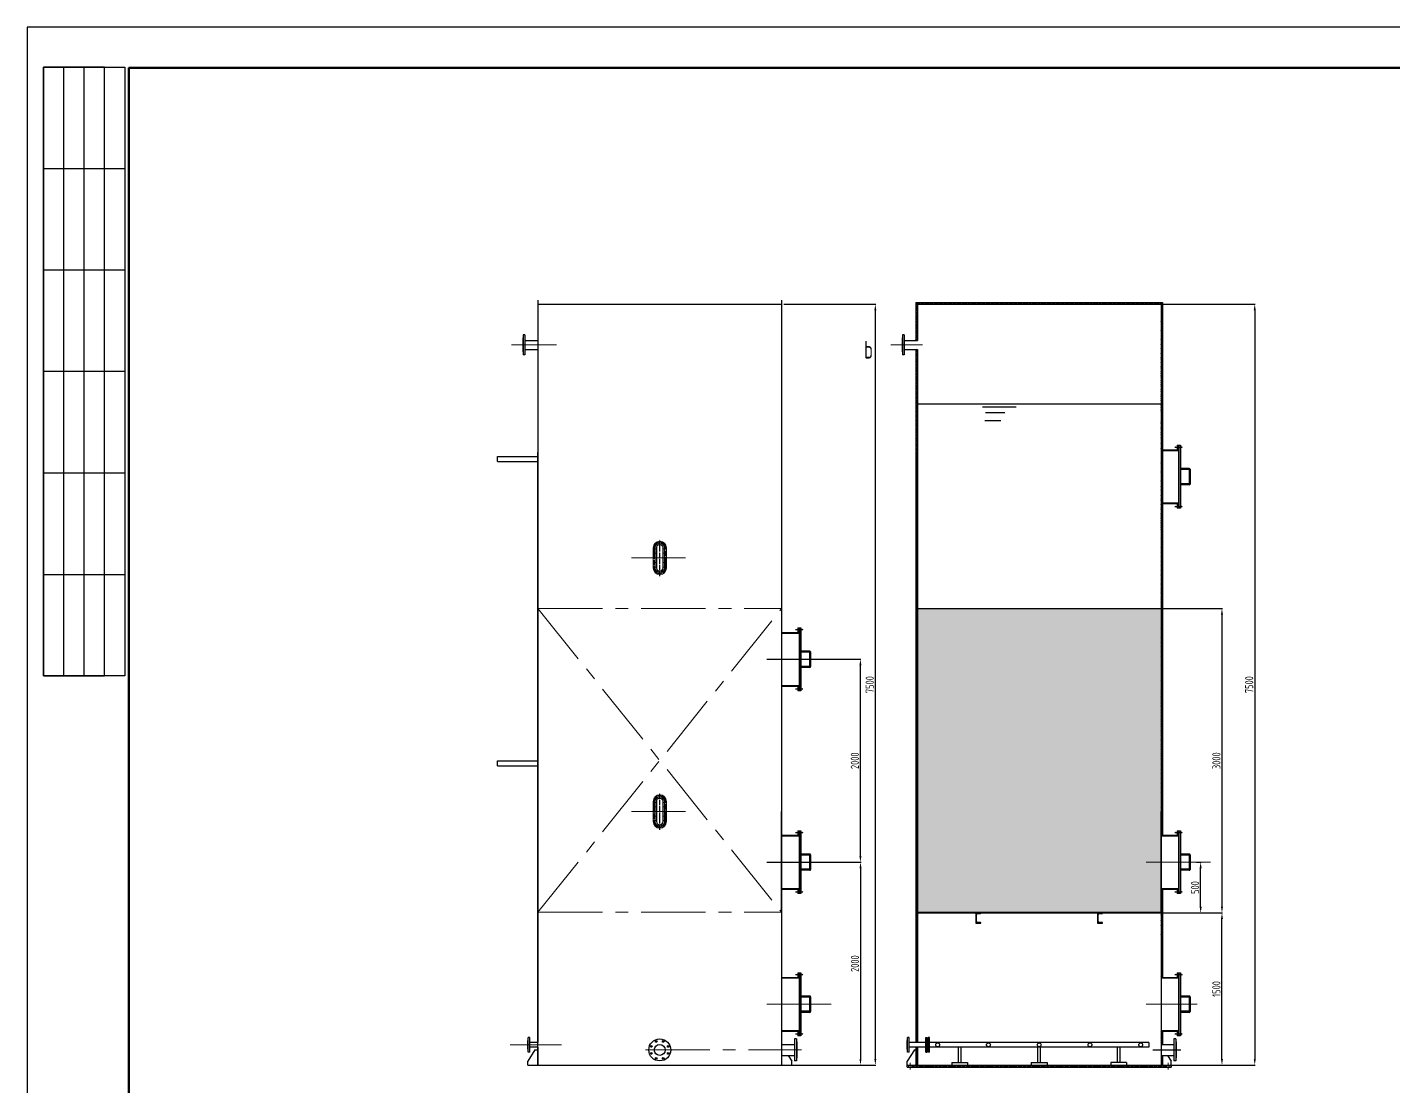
# Model space of a CAD drawing. Header units: millimetres. Extents: x -698490 to -638799, y 1500932 to 3009043.
# Drawn here: x -662559 to -649098, y 1507289 to 1517732 of the extents above; entities that cross this region are included whole.
import ezdxf

# ---------------------------------------------------------------- set-up
doc = ezdxf.new("R2010")
doc.units = ezdxf.units.MM
doc.header["$LTSCALE"] = 100
doc.header["$MEASUREMENT"] = 0
for name, pattern in [('ACAD_ISO09W100', [45, 24, -3, 6, -3, 6, -3]), ('CENTER', [50.8, 31.75, -6.35, 6.35, -6.35]), ('DOTE', [2.42, 2, -0.2, 0.02, -0.2])]:
    doc.linetypes.add(name, pattern=pattern)
doc.layers.get('0').update_dxf_attribs({"linetype": 'CONTINUOUS'})
doc.layers.get('DEFPOINTS').update_dxf_attribs({"linetype": 'CONTINUOUS'})
doc.layers.add('MAIN', color=7, linetype='CONTINUOUS')
doc.layers.add('轴线', color=254, linetype='ACAD_ISO09W100')
for name, color, linetype, lineweight in [('中心线虚线', 1, 'CENTER', 13), ('图框线层', 1, 'CONTINUOUS', 60), ('标注', 3, 'CONTINUOUS', 15), ('设备', 4, 'CONTINUOUS', 25), ('附件', 7, 'CONTINUOUS', 20)]:
    doc.layers.add(name, color=color, linetype=linetype, lineweight=lineweight)
doc.styles.get("Standard").update_dxf_attribs({"font": 'tssdeng.shx', "width": 0.7, "bigfont": 'hztxt.shx'})
doc.styles.add('尺寸标注', font='Tssdeng.shx', dxfattribs={"width": 0.7, "bigfont": 'hztxt.shx'})
doc.dimstyles.new('ISO-100', dxfattribs={"dimtxt": 80, "dimasz": 60, "dimexe": 5, "dimexo": 5, "dimgap": 15, "dimtad": 1, "dimdec": 0, "dimzin": 0, "dimdsep": 46, "dimtxsty": 'Standard', "dimcen": 0, "dimadec": 0, "dimazin": 0, "dimtfac": 1, "dimtdec": 0, "dimtofl": 0, "dimtmove": 0, "dimatfit": 3, "dimfxl": 0, "dimtolj": 1, "dimtzin": 0, "dimarcsym": 0})
pattern_1 = [(135, (27536.465, 0), (-8.838834765, -8.838834765), [])]
pattern_2 = [(45, (27536.465, 0), (-8.838834765, 8.838834765), [])]

# ---------------------------------------------------------------- blocks, each defined once
blk = doc.blocks.new('*D61')
at = {"layer": 'DEFPOINTS', "color": 0}
for p in [(-655112, 1515002), (-655128, 1507502), (-654205, 1507502)]:
    blk.add_point(p, dxfattribs=at)
at = {"layer": '标注', "color": 0, "lineweight": -2, "ltscale": 0.5}
for p, q in [((-655107, 1515002), (-654200, 1515002)), ((-654205, 1514942), (-654205, 1507562)), ((-655123, 1507502), (-654200, 1507502))]:
    blk.add_line(p, q, dxfattribs=at)
at = {"layer": '标注', "color": 0}
for points in [[(-654195, 1514942), (-654215, 1514942), (-654205, 1515002)], [(-654215, 1507562), (-654195, 1507562), (-654205, 1507502)]]:
    blk.add_solid(points, dxfattribs=at)
at = {"layer": '标注', "color": 0, "ltscale": 0.5, "insert": (-654260, 1511252), "char_height": 80, "attachment_point": 5, "rotation": 90}
blk.add_mtext('\\A1;7500', dxfattribs=at)
blk = doc.blocks.new('*D62')
at = {"layer": 'DEFPOINTS', "color": 0}
for p in [(-654764, 1509502), (-655128, 1507502), (-654351, 1507502)]:
    blk.add_point(p, dxfattribs=at)
at = {"layer": '标注', "color": 0, "lineweight": -2, "ltscale": 0.5}
for p, q in [((-654759, 1509502), (-654346, 1509502)), ((-654351, 1509442), (-654351, 1507562)), ((-655123, 1507502), (-654346, 1507502))]:
    blk.add_line(p, q, dxfattribs=at)
at = {"layer": '标注', "color": 0}
for points in [[(-654341, 1509442), (-654361, 1509442), (-654351, 1509502)], [(-654361, 1507562), (-654341, 1507562), (-654351, 1507502)]]:
    blk.add_solid(points, dxfattribs=at)
at = {"layer": '标注', "color": 0, "ltscale": 0.5, "insert": (-654406, 1508502), "char_height": 80, "attachment_point": 5, "rotation": 90}
blk.add_mtext('\\A1;2000', dxfattribs=at)
blk = doc.blocks.new('*D68')
at = {"layer": 'DEFPOINTS', "color": 0}
for p in [(-651375, 1515002), (-651391, 1507502), (-650467, 1507502)]:
    blk.add_point(p, dxfattribs=at)
at = {"layer": '标注', "color": 0, "lineweight": -2, "ltscale": 0.5}
for p, q in [((-651370, 1515002), (-650462, 1515002)), ((-650467, 1514942), (-650467, 1507562)), ((-651386, 1507502), (-650462, 1507502))]:
    blk.add_line(p, q, dxfattribs=at)
at = {"layer": '标注', "color": 0}
for points in [[(-650457, 1514942), (-650477, 1514942), (-650467, 1515002)], [(-650477, 1507562), (-650457, 1507562), (-650467, 1507502)]]:
    blk.add_solid(points, dxfattribs=at)
at = {"layer": '标注', "color": 0, "ltscale": 0.5, "insert": (-650522, 1511252), "char_height": 80, "attachment_point": 5, "rotation": 90}
blk.add_mtext('\\A1;7500', dxfattribs=at)
blk = doc.blocks.new('*D70')
at = {"layer": 'DEFPOINTS', "color": 0}
for p in [(-651375, 1512002), (-651391, 1509002), (-650790, 1509002)]:
    blk.add_point(p, dxfattribs=at)
at = {"layer": '标注', "color": 0, "lineweight": -2, "ltscale": 0.5}
for p, q in [((-651370, 1512002), (-650785, 1512002)), ((-650790, 1511942), (-650790, 1509062)), ((-651386, 1509002), (-650785, 1509002))]:
    blk.add_line(p, q, dxfattribs=at)
at = {"layer": '标注', "color": 0}
for points in [[(-650780, 1511942), (-650800, 1511942), (-650790, 1512002)], [(-650800, 1509062), (-650780, 1509062), (-650790, 1509002)]]:
    blk.add_solid(points, dxfattribs=at)
at = {"layer": '标注', "color": 0, "ltscale": 0.5, "insert": (-650845, 1510502), "char_height": 80, "attachment_point": 5, "rotation": 90}
blk.add_mtext('\\A1;3000', dxfattribs=at)
blk = doc.blocks.new('*D73')
at = {"layer": 'DEFPOINTS', "color": 0}
for p in [(-651391, 1509002), (-650790, 1509002), (-651291, 1507502)]:
    blk.add_point(p, dxfattribs=at)
at = {"layer": '标注', "color": 0, "lineweight": -2, "ltscale": 0.5}
for p, q in [((-651386, 1509002), (-650785, 1509002)), ((-650790, 1507562), (-650790, 1508942)), ((-651286, 1507502), (-650785, 1507502))]:
    blk.add_line(p, q, dxfattribs=at)
at = {"layer": '标注', "color": 0}
for points in [[(-650780, 1508942), (-650800, 1508942), (-650790, 1509002)], [(-650800, 1507562), (-650780, 1507562), (-650790, 1507502)]]:
    blk.add_solid(points, dxfattribs=at)
at = {"layer": '标注', "color": 0, "ltscale": 0.5, "insert": (-650845, 1508252), "char_height": 80, "attachment_point": 5, "rotation": 90}
blk.add_mtext('\\A1;1500', dxfattribs=at)
blk = doc.blocks.new('*D74')
at = {"layer": 'DEFPOINTS', "color": 0}
for p in [(-651045, 1509502), (-651000, 1509502), (-651023, 1509002)]:
    blk.add_point(p, dxfattribs=at)
at = {"layer": '标注', "color": 0, "lineweight": -2, "ltscale": 0.5}
for p, q in [((-651040, 1509502), (-650995, 1509502)), ((-651000, 1509062), (-651000, 1509442)), ((-651018, 1509002), (-650995, 1509002))]:
    blk.add_line(p, q, dxfattribs=at)
at = {"layer": '标注', "color": 0}
for points in [[(-650990, 1509442), (-651010, 1509442), (-651000, 1509502)], [(-651010, 1509062), (-650990, 1509062), (-651000, 1509002)]]:
    blk.add_solid(points, dxfattribs=at)
at = {"layer": '标注', "color": 0, "ltscale": 0.5, "insert": (-651055, 1509252), "char_height": 80, "attachment_point": 5, "rotation": 90}
blk.add_mtext('\\A1;500', dxfattribs=at)
blk = doc.blocks.new('10#')
blk.add_lwpolyline([(0, 0), (48, 0), (48, 3, 0.385314), (44, 7), (13, 10, -0.385314), (5, 18), (5, 50), (5, 82, -0.385314), (13, 90), (44, 93, 0.385314), (48, 97), (48, 100), (0, 100), (0, 50)], format="xyb", close=True)
blk = doc.blocks.new('A$C65F46942')
for centre, radius in [((107, 107), 108), ((24, 142), 9), ((107, 107), 54), ((73, 191), 9), ((142, 191), 9), ((191, 142), 9), ((24, 73), 9), ((73, 24), 9), ((142, 24), 9), ((191, 73), 9)]:
    blk.add_circle(centre, radius)
blk = doc.blocks.new('*D112')
at = {"layer": 'DEFPOINTS', "color": 0}
for p in [(-654634, 1511502), (-654352, 1511502), (-654553, 1509502)]:
    blk.add_point(p, dxfattribs=at)
at = {"layer": '标注', "color": 0, "lineweight": -2, "ltscale": 0.5}
for p, q in [((-654629, 1511502), (-654347, 1511502)), ((-654352, 1509562), (-654352, 1511442)), ((-654548, 1509502), (-654347, 1509502))]:
    blk.add_line(p, q, dxfattribs=at)
at = {"layer": '标注', "color": 0}
for points in [[(-654342, 1511442), (-654362, 1511442), (-654352, 1511502)], [(-654362, 1509562), (-654342, 1509562), (-654352, 1509502)]]:
    blk.add_solid(points, dxfattribs=at)
at = {"layer": '标注', "color": 0, "ltscale": 0.5, "insert": (-654407, 1510502), "char_height": 80, "attachment_point": 5, "rotation": 90}
blk.add_mtext('\\A1;2000', dxfattribs=at)

msp = doc.modelspace()

# ---------------------------------------------------------------- hatches: boundary and pattern name
at = {"layer": '设备', "ltscale": 0.5}
h = msp.add_hatch(dxfattribs=at)
h.set_pattern_fill('ANSI31', color=256, scale=100)
h.set_pattern_definition([(45, (27500.593, 7516.027), (-8.838834765, 8.838834765), [])])
h.paths.add_polyline_path([(-651374.7, 1515017.6), (-652626.6, 1515017.6), (-652626.6, 1515001.6), (-651374.7, 1515001.6)])
h.paths.add_polyline_path([(-652626.6, 1515017.6), (-653806.7, 1515017.6), (-653806.7, 1515001.6), (-652626.6, 1515001.6)])
h = msp.add_hatch(dxfattribs=at)
h.set_pattern_fill('ANSI31', color=256, scale=100, angle=90)
h.set_pattern_definition(pattern_1)
edge = h.paths.add_edge_path()
edge.add_line((-651390.7, 1513541.6), (-651390.7, 1515001.6))
edge.add_line((-651374.7, 1509766.6), (-651374.7, 1515017.6))
h = msp.add_hatch(dxfattribs=at)
h.set_pattern_fill('ANSI31', color=256, scale=100, angle=90)
h.set_pattern_definition(pattern_1)
edge = h.paths.add_edge_path()
edge.add_line((-651390.7, 1508520.9), (-651390.7, 1513541.6))
edge.add_line((-651374.7, 1509766.6), (-651374.7, 1515017.6))
h = msp.add_hatch(dxfattribs=at)
h.set_pattern_fill('ANSI31', color=256, scale=100, angle=90)
h.set_pattern_definition(pattern_1)
h.paths.add_polyline_path([(-653790.7, 1514646.1), (-653790.7, 1515001.6), (-653806.7, 1515001.6), (-653806.7, 1514646.1)])
h = msp.add_hatch(dxfattribs=at)
h.set_pattern_fill('ANSI31', color=256, scale=100, angle=90)
h.set_pattern_definition(pattern_1)
edge = h.paths.add_edge_path()
edge.add_line((-653806.7, 1514557.1), (-653806.7, 1513126.4))
edge.add_line((-653790.7, 1508520.9), (-653790.7, 1513541.6))
edge.add_line((-653790.7, 1514557.1), (-653790.7, 1513541.6))
h = msp.add_hatch(dxfattribs=at)
h.set_pattern_fill('ANSI31', color=256, scale=100, angle=90)
h.set_pattern_definition(pattern_1)
edge = h.paths.add_edge_path()
edge.add_line((-653806.7, 1513126.4), (-653806.7, 1510111.1))
edge.add_line((-653790.7, 1508520.9), (-653790.7, 1513541.6))
at = {"layer": '设备'}
for points in [[(-651213.7, 1513573.4), (-651216.7, 1513573.4), (-651216.7, 1513560.6), (-651213.7, 1513560.6)], [(-651213.7, 1513029.8), (-651216.7, 1513029.8), (-651216.7, 1513042.6), (-651213.7, 1513042.6)], [(-654951.3, 1511773.4), (-654954.3, 1511773.4), (-654954.3, 1511760.6), (-654951.3, 1511760.6)], [(-654951.3, 1511229.8), (-654954.3, 1511229.8), (-654954.3, 1511242.6), (-654951.3, 1511242.6)], [(-654951.3, 1509773.4), (-654954.3, 1509773.4), (-654954.3, 1509760.6), (-654951.3, 1509760.6)], [(-651213.7, 1509773.4), (-651216.7, 1509773.4), (-651216.7, 1509760.6), (-651213.7, 1509760.6)], [(-654951.3, 1509229.8), (-654954.3, 1509229.8), (-654954.3, 1509242.6), (-654951.3, 1509242.6)], [(-651213.7, 1509229.8), (-651216.7, 1509229.8), (-651216.7, 1509242.6), (-651213.7, 1509242.6)], [(-654951.3, 1508373), (-654954.3, 1508373), (-654954.3, 1508360.2), (-654951.3, 1508360.2)], [(-651213.7, 1508373), (-651216.7, 1508373), (-651216.7, 1508360.2), (-651213.7, 1508360.2)], [(-654951.3, 1507829.4), (-654954.3, 1507829.4), (-654954.3, 1507842.2), (-654951.3, 1507842.2)], [(-651213.7, 1507829.4), (-651216.7, 1507829.4), (-651216.7, 1507842.2), (-651213.7, 1507842.2)]]:
    msp.add_hatch(color=256, dxfattribs=at).paths.add_polyline_path(points)
at = {"layer": '设备', "ltscale": 0.5}
h = msp.add_hatch(dxfattribs=at)
h.set_pattern_fill('HEX', color=30, scale=200)
h.set_pattern_definition([(0, (27536.465, 0), (0, 43.3012702), [25, -50]), (120, (27536.465, 0), (-37.5, -21.6506351), [25, -50]), (60, (27561.465, 0), (-37.5, 21.6506351), [25, -50])])
h.paths.add_polyline_path([(-652590.7, 1512001.6), (-653790.7, 1512001.6), (-653790.7, 1509007.6), (-652590.7, 1509007.6)])
h.paths.add_polyline_path([(-651390.7, 1512001.6), (-652590.7, 1512001.6), (-652590.7, 1509007.6), (-651390.7, 1509007.6)])
h = msp.add_hatch(dxfattribs=at)
h.set_pattern_fill('ANSI31', color=256, scale=100, angle=90)
h.set_pattern_definition(pattern_1)
h.paths.add_polyline_path([(-653790.7, 1509452.5), (-653806.7, 1509443.7), (-653806.7, 1508965.2), (-653790.7, 1508974)])
h = msp.add_hatch(dxfattribs=at)
h.set_pattern_fill('ANSI31', color=256, scale=100, angle=90)
h.set_pattern_definition(pattern_1)
h.paths.add_polyline_path([(-651374.7, 1508958.4), (-651374.7, 1509236.6), (-651390.7, 1509236.6), (-651390.7, 1509020.9), (-651390.7, 1508520.9), (-651390.7, 1508366.2), (-651374.7, 1508366.2)])
h = msp.add_hatch(dxfattribs=at)
h.set_pattern_fill('ANSI31', color=256, scale=100, angle=90)
h.set_pattern_definition(pattern_1)
h.paths.add_polyline_path([(-653790.7, 1508974), (-653806.7, 1508965.2), (-653806.7, 1508617.4), (-653790.7, 1508625.1)])
h = msp.add_hatch(dxfattribs=at)
h.set_pattern_fill('ANSI31', color=256, scale=100, angle=90)
h.set_pattern_definition(pattern_1)
h.paths.add_polyline_path([(-653790.7, 1508520.9), (-653790.7, 1508625.1), (-653806.7, 1508617.4), (-653806.7, 1507875.4), (-653790.7, 1507870.7)])
h = msp.add_hatch(dxfattribs=at)
h.set_pattern_fill('ANSI31', color=256, scale=100, angle=90)
h.set_pattern_definition(pattern_1)
h.paths.add_polyline_path([(-653790.7, 1507870.7), (-653806.7, 1507875.4), (-653806.7, 1507724.1), (-653790.7, 1507724.1)])
h = msp.add_hatch(dxfattribs=at)
h.set_pattern_fill('ANSI31', color=256, scale=100, angle=90)
h.set_pattern_definition(pattern_1)
h.paths.add_polyline_path([(-651374.7, 1507836.2), (-651390.7, 1507836.2), (-651390.7, 1507705.6), (-651374.7, 1507705.6)])
h = msp.add_hatch(dxfattribs=at)
h.set_pattern_fill('ANSI31', color=256, scale=100, angle=90)
h.set_pattern_definition(pattern_1)
h.paths.add_polyline_path([(-653790.7, 1507679.1), (-653806.7, 1507679.1), (-653806.7, 1507501.6), (-653790.7, 1507501.6)])
h = msp.add_hatch(dxfattribs=at)
h.set_pattern_fill('ANSI31', color=256, scale=100)
h.set_pattern_definition(pattern_2)
h.paths.add_polyline_path([(-653609.1, 1507501.6), (-653845.7, 1507501.6), (-653845.7, 1507481.6), (-653657.9, 1507481.6)])
h = msp.add_hatch(dxfattribs=at)
h.set_pattern_fill('ANSI31', color=256, scale=100)
h.set_pattern_definition(pattern_2)
h.paths.add_polyline_path([(-651335.7, 1507501.6), (-652590.7, 1507501.6), (-652590.7, 1507481.6), (-651335.7, 1507481.6)])
h.paths.add_polyline_path([(-652590.7, 1507501.6), (-653609.1, 1507501.6), (-653657.9, 1507481.6), (-652590.7, 1507481.6)])
h = msp.add_hatch(dxfattribs=at)
h.set_pattern_fill('ANSI31', color=256, scale=100, angle=90)
h.set_pattern_definition(pattern_1)
h.paths.add_polyline_path([(-651374.7, 1507597.6), (-651390.7, 1507597.6), (-651390.7, 1507501.6), (-651374.7, 1507501.6)])

# ---------------------------------------------------------------- linework, layer by layer
msp.add_line((-653790.7, 1514020), (-651390.7, 1514020))
at = {"color": 3}
for p, q in [((-653149.5, 1513989.9), (-652819.1, 1513989.9)), ((-653120, 1513935.1), (-652930.2, 1513935.1)), ((-653125.6, 1513856.5), (-652968.1, 1513856.5))]:
    msp.add_line(p, q, dxfattribs=at)
for points in [[(-662559.2, 1500931.8), (-638799.2, 1500931.8), (-638799.2, 1517731.8), (-662559.2, 1517731.8)], [(-662399.2, 1517338.2), (-661599.2, 1517338.2), (-661599.2, 1511338.2), (-662399.2, 1511338.2)], [(-662399.2, 1511338.2), (-661799.2, 1511338.2), (-661799.2, 1517338.2), (-662399.2, 1517338.2)], [(-661999.2, 1517338.2), (-662399.2, 1517338.2), (-662399.2, 1511338.2), (-661999.2, 1511338.2)], [(-662399.2, 1511338.2), (-662199.2, 1511338.2), (-662199.2, 1517338.2), (-662399.2, 1517338.2)], [(-662399.2, 1517338.2), (-661599.2, 1517338.2), (-661599.2, 1516338.2), (-662399.2, 1516338.2)], [(-662399.2, 1517338.2), (-661599.2, 1517338.2), (-661599.2, 1515338.2), (-662399.2, 1515338.2)], [(-662399.2, 1517338.2), (-661599.2, 1517338.2), (-661599.2, 1514338.2), (-662399.2, 1514338.2)], [(-662399.2, 1517338.2), (-661599.2, 1517338.2), (-661599.2, 1513338.2), (-662399.2, 1513338.2)], [(-662399.2, 1512338.2), (-661599.2, 1512338.2), (-661599.2, 1511338.2), (-662399.2, 1511338.2)]]:
    msp.add_lwpolyline(points, close=True)
at = {"layer": 'MAIN', "color": 1, "linetype": 'DOTE', "lineweight": 9, "ltscale": 0.25}
for p, q in [((-656398.3, 1512591.4), (-656368.3, 1512591.4)), ((-656358.8, 1512637.8), (-656370.1, 1512651.2)), ((-656286.5, 1512651.2), (-656298, 1512637.6)), ((-656288.3, 1512591.4), (-656258.3, 1512591.4)), ((-656406.9, 1512501.4), (-656246.9, 1512501.4)), ((-656398.3, 1512546.4), (-656368.3, 1512546.4)), ((-656398.3, 1512456.4), (-656368.3, 1512456.4)), ((-656288.3, 1512546.4), (-656258.3, 1512546.4)), ((-656288.3, 1512456.4), (-656258.3, 1512456.4)), ((-656398.3, 1512411.4), (-656368.3, 1512411.4)), ((-656358.8, 1512365), (-656370.1, 1512351.6)), ((-656286.5, 1512351.6), (-656298, 1512365.2)), ((-656288.3, 1512411.4), (-656258.3, 1512411.4)), ((-656398.3, 1510091.6), (-656368.3, 1510091.6)), ((-656398.3, 1510046.6), (-656368.3, 1510046.6)), ((-656358.8, 1510138), (-656370.1, 1510151.4)), ((-656286.5, 1510151.4), (-656298, 1510137.8)), ((-656288.3, 1510091.6), (-656258.3, 1510091.6)), ((-656288.3, 1510046.6), (-656258.3, 1510046.6)), ((-656406.9, 1510001.6), (-656246.9, 1510001.6)), ((-656398.3, 1509956.6), (-656368.3, 1509956.6)), ((-656398.3, 1509911.6), (-656368.3, 1509911.6)), ((-656288.3, 1509956.6), (-656258.3, 1509956.6)), ((-656288.3, 1509911.6), (-656258.3, 1509911.6)), ((-656358.8, 1509865.2), (-656370.1, 1509851.8)), ((-656286.5, 1509851.8), (-656298, 1509865.4))]:
    msp.add_line(p, q, dxfattribs=at)
at = {"layer": 'MAIN', "color": 1, "linetype": 'DOTE', "ltscale": 0.25}
for p, q in [((-656328.3, 1512321.4), (-656328.3, 1512681.4)), ((-656328.3, 1509821.6), (-656328.3, 1510181.6))]:
    msp.add_line(p, q, dxfattribs=at)
at = {"layer": 'MAIN', "color": 1, "linetype": 'DOTE', "lineweight": 9, "ltscale": 0.25}
for points in [[(-656273.3, 1512601.4, 1), (-656383.3, 1512601.4), (-656383.3, 1512401.4, 1), (-656273.3, 1512401.4)], [(-656273.3, 1510101.6, 1), (-656383.3, 1510101.6), (-656383.3, 1509901.6, 1), (-656273.3, 1509901.6)]]:
    msp.add_lwpolyline(points, format="xyb", close=True, dxfattribs=at)
at = {"layer": '中心线虚线', "ltscale": 0.2}
for p, q in [((-657790.4, 1514601.6), (-657345.7, 1514601.6)), ((-654052.8, 1514601.6), (-653740.5, 1514601.6)), ((-656608, 1512501.4), (-656074.3, 1512501.4)), ((-657528.3, 1512001.6), (-655128.3, 1512001.6)), ((-657528.3, 1512001.6), (-655128.3, 1509007.6)), ((-657528.3, 1509007.6), (-655128.3, 1512001.6)), ((-656608, 1510001.6), (-656074.3, 1510001.6)), ((-651536.7, 1509502), (-650896.5, 1509502)), ((-657528.3, 1509007.6), (-655128.3, 1509007.6)), ((-655274.3, 1508101.6), (-654634, 1508101.6)), ((-651536.7, 1508101.6), (-651034.5, 1508101.6)), ((-657296.2, 1507701.6), (-657801.5, 1507701.6)), ((-656470, 1507651.6), (-654934, 1507651.6)), ((-653877.7, 1507501.6), (-653877.7, 1507481.6)), ((-653861.7, 1507523.1), (-653861.7, 1507456.6)), ((-653845.7, 1507501.6), (-653845.7, 1507481.6)), ((-651335.7, 1507501.6), (-651335.7, 1507481.6)), ((-651319.7, 1507523.1), (-651319.7, 1507456.6)), ((-651303.7, 1507501.6), (-651303.7, 1507481.6))]:
    msp.add_line(p, q, dxfattribs=at)
at = {"layer": '图框线层'}
msp.add_lwpolyline([(-661559.2, 1501331.8), (-639199.2, 1501331.8), (-639199.2, 1517331.8), (-661559.2, 1517331.8)], close=True, dxfattribs=at)
at = {"layer": '设备', "lineweight": 30}
for p, q in [((-657528.3, 1515041.6), (-657528.3, 1513541.6)), ((-655128.3, 1515041.6), (-655128.3, 1515001.6)), ((-657528.3, 1515001.6), (-655128.3, 1515001.6)), ((-655128.3, 1515001.6), (-655128.3, 1513541.6)), ((-657675.3, 1514672.1), (-657678.3, 1514669.1)), ((-657678.3, 1514669.1), (-657678.3, 1514534.1)), ((-657658.3, 1514699.1), (-657675.3, 1514699.1)), ((-657675.3, 1514699.1), (-657675.3, 1514504.1)), ((-657658.3, 1514699.1), (-657658.3, 1514504.1)), ((-657658.3, 1514646.1), (-657528.3, 1514646.1)), ((-657675.3, 1514531.1), (-657678.3, 1514534.1)), ((-657658.3, 1514504.1), (-657675.3, 1514504.1)), ((-657658.3, 1514557.1), (-657528.3, 1514557.1)), ((-657528.3, 1513541.6), (-657528.3, 1508520.9)), ((-657528.3, 1508520.9), (-657528.3, 1513541.6)), ((-655128.3, 1513541.6), (-655128.3, 1508520.9)), ((-657928.3, 1513451.6), (-657928.3, 1513501.6)), ((-657928.3, 1513501.6), (-657528.3, 1513501.6)), ((-657928.3, 1513451.6), (-657528.3, 1513451.6)), ((-657928.3, 1510451.6), (-657928.3, 1510501.6)), ((-657928.3, 1510501.6), (-657528.3, 1510501.6)), ((-657928.3, 1510451.6), (-657528.3, 1510451.6)), ((-657528.3, 1507501.6), (-657528.3, 1508520.9)), ((-655128.3, 1508520.9), (-655128.3, 1507501.6)), ((-657628.3, 1507744.1), (-657625.3, 1507747.1)), ((-657628.3, 1507659.1), (-657628.3, 1507744.1)), ((-657625.3, 1507629.1), (-657625.3, 1507774.1)), ((-657610.3, 1507774.1), (-657625.3, 1507774.1)), ((-657610.3, 1507629.1), (-657610.3, 1507774.1)), ((-654981.3, 1507759.9), (-655000.3, 1507759.9)), ((-655000.3, 1507759.9), (-655000.3, 1507544.9)), ((-654981.3, 1507759.9), (-654981.3, 1507544.9)), ((-657628.3, 1507659.1), (-657625.3, 1507656.1)), ((-657558.3, 1507651.6), (-657628.3, 1507541.6)), ((-657610.3, 1507629.1), (-657625.3, 1507629.1)), ((-657528.3, 1507724.1), (-657610.3, 1507724.1)), ((-657528.3, 1507679.1), (-657610.3, 1507679.1)), ((-657558.3, 1507651.6), (-657528.3, 1507651.6)), ((-655128.3, 1507705.6), (-655000.3, 1507705.6)), ((-654978.3, 1507731.9), (-654981.3, 1507734.9)), ((-654978.3, 1507731.9), (-654978.3, 1507572.9)), ((-657628.3, 1507501.6), (-657628.3, 1507541.6)), ((-657628.3, 1507501.6), (-655028.3, 1507501.6)), ((-655128.3, 1507597.6), (-655000.3, 1507597.6)), ((-655063.9, 1507597.6), (-655028.3, 1507541.6)), ((-655028.3, 1507501.6), (-655028.3, 1507541.6)), ((-654981.3, 1507544.9), (-655000.3, 1507544.9)), ((-654978.3, 1507572.9), (-654981.3, 1507569.9))]:
    msp.add_line(p, q, dxfattribs=at)
at = {"layer": '设备'}
for p, q in [((-653806.7, 1515017.6), (-653806.7, 1514646.1)), ((-653806.7, 1515017.6), (-651374.7, 1515017.6)), ((-653806.7, 1515017.6), (-653806.7, 1515001.6)), ((-651374.7, 1515017.6), (-651374.7, 1509766.6)), ((-653806.7, 1515001.6), (-651374.7, 1515001.6)), ((-653790.7, 1515001.6), (-653790.7, 1514646.1)), ((-651390.7, 1515001.6), (-651390.7, 1513541.6)), ((-653937.7, 1514672.1), (-653940.7, 1514669.1)), ((-653940.7, 1514669.1), (-653940.7, 1514534.1)), ((-653920.7, 1514699.1), (-653937.7, 1514699.1)), ((-653937.7, 1514699.1), (-653937.7, 1514504.1)), ((-653920.7, 1514699.1), (-653920.7, 1514504.1)), ((-653920.7, 1514646.1), (-653790.7, 1514646.1)), ((-653937.7, 1514531.1), (-653940.7, 1514534.1)), ((-653920.7, 1514504.1), (-653937.7, 1514504.1)), ((-653920.7, 1514557.1), (-653790.7, 1514557.1)), ((-653806.7, 1514557.1), (-653806.7, 1513126.4)), ((-653790.7, 1514557.1), (-653790.7, 1513541.6)), ((-653790.7, 1513541.6), (-653790.7, 1508520.9)), ((-653790.7, 1508520.9), (-653790.7, 1513541.6)), ((-651390.7, 1513566.6), (-651216.7, 1513566.6)), ((-651390.7, 1513566.6), (-651216.7, 1513566.6)), ((-651390.7, 1513560.6), (-651216.7, 1513560.6)), ((-651390.7, 1513541.6), (-651390.7, 1508520.9)), ((-651230.7, 1513611.6), (-651230.7, 1513566.6)), ((-651230.7, 1513611.6), (-651216.7, 1513611.6)), ((-651216.7, 1513611.6), (-651216.7, 1512991.6)), ((-651213.7, 1513612), (-651213.7, 1512992)), ((-651213.7, 1513612), (-651199.7, 1513612)), ((-651199.7, 1513612), (-651199.7, 1512992)), ((-651112.2, 1513382), (-651199.7, 1513382)), ((-651117.2, 1513372), (-651199.7, 1513372)), ((-651114.7, 1513369.5), (-651114.7, 1513234.5)), ((-651104.7, 1513374.5), (-651104.7, 1513229.5)), ((-653806.7, 1513126.4), (-653806.7, 1510111.1)), ((-651117.2, 1513232), (-651199.7, 1513232)), ((-651112.2, 1513222), (-651199.7, 1513222)), ((-651390.7, 1513042.6), (-651216.7, 1513042.6)), ((-651390.7, 1513036.6), (-651216.7, 1513036.6)), ((-651230.7, 1513036.6), (-651230.7, 1512991.6)), ((-651216.7, 1512991.6), (-651230.7, 1512991.6)), ((-651199.7, 1512992), (-651213.7, 1512992)), ((-653790.7, 1512001.6), (-651390.7, 1512001.6)), ((-654968.3, 1511811.6), (-654968.3, 1511766.6)), ((-654968.3, 1511811.6), (-654954.3, 1511811.6)), ((-654954.3, 1511811.6), (-654954.3, 1511191.6)), ((-654951.3, 1511812), (-654951.3, 1511192)), ((-654951.3, 1511812), (-654937.3, 1511812)), ((-654937.3, 1511812), (-654937.3, 1511192)), ((-655128.3, 1511766.6), (-654954.3, 1511766.6)), ((-655128.3, 1511766.6), (-654954.3, 1511766.6)), ((-655128.3, 1511760.6), (-654954.3, 1511760.6)), ((-654849.8, 1511582), (-654937.3, 1511582)), ((-654854.8, 1511572), (-654937.3, 1511572)), ((-654852.3, 1511569.5), (-654852.3, 1511434.5)), ((-654842.3, 1511574.5), (-654842.3, 1511429.5)), ((-654854.8, 1511432), (-654937.3, 1511432)), ((-654849.8, 1511422), (-654937.3, 1511422)), ((-655128.3, 1511242.6), (-654954.3, 1511242.6)), ((-655128.3, 1511236.6), (-654954.3, 1511236.6)), ((-654968.3, 1511236.6), (-654968.3, 1511191.6)), ((-654954.3, 1511191.6), (-654968.3, 1511191.6)), ((-654937.3, 1511192), (-654951.3, 1511192)), ((-653806.7, 1510111.1), (-653806.7, 1507724.1)), ((-655128.3, 1509020.9), (-655128.3, 1510001.6)), ((-651390.7, 1509020.9), (-651390.7, 1510001.6)), ((-655128.3, 1509766.6), (-654954.3, 1509766.6)), ((-655128.3, 1509766.6), (-654954.3, 1509766.6)), ((-655128.3, 1509760.6), (-654954.3, 1509760.6)), ((-654968.3, 1509811.6), (-654968.3, 1509766.6)), ((-654968.3, 1509811.6), (-654954.3, 1509811.6)), ((-654954.3, 1509811.6), (-654954.3, 1509191.6)), ((-654951.3, 1509812), (-654951.3, 1509192)), ((-654951.3, 1509812), (-654937.3, 1509812)), ((-654937.3, 1509812), (-654937.3, 1509192)), ((-651390.7, 1509766.6), (-651216.7, 1509766.6)), ((-651390.7, 1509766.6), (-651216.7, 1509766.6)), ((-651390.7, 1509760.6), (-651216.7, 1509760.6)), ((-651230.7, 1509811.6), (-651230.7, 1509766.6)), ((-651230.7, 1509811.6), (-651216.7, 1509811.6)), ((-651216.7, 1509811.6), (-651216.7, 1509191.6)), ((-651213.7, 1509812), (-651213.7, 1509192)), ((-651213.7, 1509812), (-651199.7, 1509812)), ((-651199.7, 1509812), (-651199.7, 1509192)), ((-654849.8, 1509582), (-654937.3, 1509582)), ((-654854.8, 1509572), (-654937.3, 1509572)), ((-654852.3, 1509569.5), (-654852.3, 1509434.5)), ((-654842.3, 1509574.5), (-654842.3, 1509429.5)), ((-651112.2, 1509582), (-651199.7, 1509582)), ((-651117.2, 1509572), (-651199.7, 1509572)), ((-651114.7, 1509569.5), (-651114.7, 1509434.5)), ((-651104.7, 1509574.5), (-651104.7, 1509429.5)), ((-654854.8, 1509432), (-654937.3, 1509432)), ((-654849.8, 1509422), (-654937.3, 1509422)), ((-651117.2, 1509432), (-651199.7, 1509432)), ((-651112.2, 1509422), (-651199.7, 1509422)), ((-655128.3, 1509242.6), (-654954.3, 1509242.6)), ((-655128.3, 1509236.6), (-654954.3, 1509236.6)), ((-654968.3, 1509236.6), (-654968.3, 1509191.6)), ((-651390.7, 1509242.6), (-651216.7, 1509242.6)), ((-651390.7, 1509236.6), (-651216.7, 1509236.6)), ((-651374.7, 1509236.6), (-651374.7, 1508366.2)), ((-651230.7, 1509236.6), (-651230.7, 1509191.6)), ((-654954.3, 1509191.6), (-654968.3, 1509191.6)), ((-654937.3, 1509192), (-654951.3, 1509192)), ((-651216.7, 1509191.6), (-651230.7, 1509191.6)), ((-651199.7, 1509192), (-651213.7, 1509192)), ((-653790.7, 1509007.6), (-651390.7, 1509007.6)), ((-653790.7, 1509001.6), (-651390.7, 1509001.6)), ((-651374.7, 1508958.4), (-651374.7, 1508366.2)), ((-657528.3, 1508520.9), (-657528.3, 1507724.1)), ((-654968.3, 1508411.2), (-654968.3, 1508366.2)), ((-654968.3, 1508411.2), (-654954.3, 1508411.2)), ((-654954.3, 1508411.2), (-654954.3, 1507791.2)), ((-654951.3, 1508411.6), (-654951.3, 1507791.6)), ((-654951.3, 1508411.6), (-654937.3, 1508411.6)), ((-654937.3, 1508411.6), (-654937.3, 1507791.6)), ((-653790.7, 1508520.9), (-653790.7, 1507724.1)), ((-653790.7, 1507724.1), (-653790.7, 1508520.9)), ((-651390.7, 1508520.9), (-651390.7, 1507501.6)), ((-651230.7, 1508411.2), (-651230.7, 1508366.2)), ((-651230.7, 1508411.2), (-651216.7, 1508411.2)), ((-651216.7, 1508411.2), (-651216.7, 1507791.2)), ((-651213.7, 1508411.6), (-651213.7, 1507791.6)), ((-651213.7, 1508411.6), (-651199.7, 1508411.6)), ((-651199.7, 1508411.6), (-651199.7, 1507791.6)), ((-655128.3, 1508366.2), (-654954.3, 1508366.2)), ((-655128.3, 1508366.2), (-654954.3, 1508366.2)), ((-655128.3, 1508360.2), (-654954.3, 1508360.2)), ((-651390.7, 1508366.2), (-651216.7, 1508366.2)), ((-651390.7, 1508366.2), (-651216.7, 1508366.2)), ((-651390.7, 1508360.2), (-651216.7, 1508360.2)), ((-654849.8, 1508181.6), (-654937.3, 1508181.6)), ((-654854.8, 1508171.6), (-654937.3, 1508171.6)), ((-654852.3, 1508169.1), (-654852.3, 1508034.1)), ((-654842.3, 1508174.1), (-654842.3, 1508029.1)), ((-651112.2, 1508181.6), (-651199.7, 1508181.6)), ((-651117.2, 1508171.6), (-651199.7, 1508171.6)), ((-651114.7, 1508169.1), (-651114.7, 1508034.1)), ((-651104.7, 1508174.1), (-651104.7, 1508029.1)), ((-654854.8, 1508031.6), (-654937.3, 1508031.6)), ((-654849.8, 1508021.6), (-654937.3, 1508021.6)), ((-651117.2, 1508031.6), (-651199.7, 1508031.6)), ((-651112.2, 1508021.6), (-651199.7, 1508021.6)), ((-655128.3, 1507842.2), (-654954.3, 1507842.2)), ((-655128.3, 1507836.2), (-654954.3, 1507836.2)), ((-654968.3, 1507836.2), (-654968.3, 1507791.2)), ((-654954.3, 1507791.2), (-654968.3, 1507791.2)), ((-654937.3, 1507791.6), (-654951.3, 1507791.6)), ((-653890.7, 1507744.1), (-653887.7, 1507747.1)), ((-653890.7, 1507659.1), (-653890.7, 1507744.1)), ((-653887.7, 1507629.1), (-653887.7, 1507774.1)), ((-653872.7, 1507774.1), (-653887.7, 1507774.1)), ((-653872.7, 1507629.1), (-653872.7, 1507774.1)), ((-653708.7, 1507629.1), (-653708.7, 1507774.1)), ((-653708.7, 1507774.1), (-653693.7, 1507774.1)), ((-653693.7, 1507629.1), (-653693.7, 1507774.1)), ((-653690.7, 1507744.1), (-653693.7, 1507747.1)), ((-653690.7, 1507659.1), (-653690.7, 1507744.1)), ((-653688.5, 1507744.1), (-653685.5, 1507747.1)), ((-653688.5, 1507659.1), (-653688.5, 1507744.1)), ((-653685.5, 1507629.1), (-653685.5, 1507774.1)), ((-653670.5, 1507774.1), (-653685.5, 1507774.1)), ((-653670.5, 1507629.1), (-653670.5, 1507774.1)), ((-651390.7, 1507842.2), (-651216.7, 1507842.2)), ((-651390.7, 1507836.2), (-651216.7, 1507836.2)), ((-651374.7, 1507836.2), (-651374.7, 1507705.6)), ((-651374.7, 1507836.2), (-651374.7, 1507705.6)), ((-651243.7, 1507759.9), (-651262.7, 1507759.9)), ((-651262.7, 1507759.9), (-651262.7, 1507544.9)), ((-651243.7, 1507759.9), (-651243.7, 1507544.9)), ((-651230.7, 1507836.2), (-651230.7, 1507791.2)), ((-651216.7, 1507791.2), (-651230.7, 1507791.2)), ((-651199.7, 1507791.6), (-651213.7, 1507791.6)), ((-657528.3, 1507679.1), (-657528.3, 1507501.6)), ((-653890.7, 1507659.1), (-653887.7, 1507656.1)), ((-653820.7, 1507651.6), (-653890.7, 1507541.6)), ((-653872.7, 1507629.1), (-653887.7, 1507629.1)), ((-653708.7, 1507724.1), (-653872.7, 1507724.1)), ((-653708.7, 1507679.1), (-653872.7, 1507679.1)), ((-653806.7, 1507679.1), (-653806.7, 1507501.6)), ((-653790.7, 1507679.1), (-653790.7, 1507501.6)), ((-653790.7, 1507501.6), (-653790.7, 1507679.1)), ((-653708.7, 1507629.1), (-653693.7, 1507629.1)), ((-653690.7, 1507659.1), (-653693.7, 1507656.1)), ((-653688.5, 1507659.1), (-653685.5, 1507656.1)), ((-653670.5, 1507629.1), (-653685.5, 1507629.1)), ((-651511.3, 1507724.1), (-653670.5, 1507724.1)), ((-651511.3, 1507679.1), (-653670.5, 1507679.1)), ((-653386.9, 1507527.5), (-653386.9, 1507679.1)), ((-653361, 1507527.5), (-653361, 1507679.1)), ((-652603.7, 1507527.5), (-652603.7, 1507679.1)), ((-652577.8, 1507527.5), (-652577.8, 1507679.1)), ((-651820.5, 1507527.5), (-651820.5, 1507679.1)), ((-651794.6, 1507527.5), (-651794.6, 1507679.1)), ((-651511.3, 1507724.1), (-651511.3, 1507679.1)), ((-651390.7, 1507705.6), (-651262.7, 1507705.6)), ((-651240.7, 1507731.9), (-651243.7, 1507734.9)), ((-651240.7, 1507731.9), (-651240.7, 1507572.9)), ((-657628.3, 1507501.6), (-655412.3, 1507501.6)), ((-653890.7, 1507501.6), (-653890.7, 1507541.6)), ((-653890.7, 1507501.6), (-651674.7, 1507501.6)), ((-653890.7, 1507501.6), (-651290.7, 1507501.6)), ((-653890.7, 1507481.6), (-653890.7, 1507501.6)), ((-653890.7, 1507481.6), (-651290.7, 1507481.6)), ((-653451.7, 1507527.5), (-653296.2, 1507527.5)), ((-653451.7, 1507527.5), (-653451.7, 1507501.6)), ((-653296.2, 1507527.5), (-653296.2, 1507501.6)), ((-652668.5, 1507527.5), (-652513, 1507527.5)), ((-652668.5, 1507527.5), (-652668.5, 1507501.6)), ((-652513, 1507527.5), (-652513, 1507501.6)), ((-651729.8, 1507527.5), (-651885.3, 1507527.5)), ((-651885.3, 1507527.5), (-651885.3, 1507501.6)), ((-651729.8, 1507527.5), (-651729.8, 1507501.6)), ((-651390.7, 1507597.6), (-651262.7, 1507597.6)), ((-651374.7, 1507597.6), (-651374.7, 1507501.6)), ((-651326.4, 1507597.6), (-651290.7, 1507541.6)), ((-651290.7, 1507501.6), (-651290.7, 1507541.6)), ((-651290.7, 1507501.6), (-651290.7, 1507481.6)), ((-651243.7, 1507544.9), (-651262.7, 1507544.9)), ((-651240.7, 1507572.9), (-651243.7, 1507569.9))]:
    msp.add_line(p, q, dxfattribs=at)
at = {"layer": '设备', "ltscale": 0.5}
msp.add_line((-653820.7, 1507651.6), (-653806.7, 1507651.6), dxfattribs=at)
at = {"layer": '设备'}
for points in [[(-651213.7, 1513560.6), (-651216.7, 1513560.6), (-651216.7, 1513573.4), (-651213.7, 1513573.4)], [(-651213.7, 1513042.6), (-651216.7, 1513042.6), (-651216.7, 1513029.8), (-651213.7, 1513029.8)], [(-654951.3, 1511760.6), (-654954.3, 1511760.6), (-654954.3, 1511773.4), (-654951.3, 1511773.4)], [(-654951.3, 1511242.6), (-654954.3, 1511242.6), (-654954.3, 1511229.8), (-654951.3, 1511229.8)], [(-654951.3, 1509760.6), (-654954.3, 1509760.6), (-654954.3, 1509773.4), (-654951.3, 1509773.4)], [(-651213.7, 1509760.6), (-651216.7, 1509760.6), (-651216.7, 1509773.4), (-651213.7, 1509773.4)], [(-654951.3, 1509242.6), (-654954.3, 1509242.6), (-654954.3, 1509229.8), (-654951.3, 1509229.8)], [(-651213.7, 1509242.6), (-651216.7, 1509242.6), (-651216.7, 1509229.8), (-651213.7, 1509229.8)], [(-654951.3, 1508360.2), (-654954.3, 1508360.2), (-654954.3, 1508373), (-654951.3, 1508373)], [(-651213.7, 1508360.2), (-651216.7, 1508360.2), (-651216.7, 1508373), (-651213.7, 1508373)], [(-654951.3, 1507842.2), (-654954.3, 1507842.2), (-654954.3, 1507829.4), (-654951.3, 1507829.4)], [(-651213.7, 1507842.2), (-651216.7, 1507842.2), (-651216.7, 1507829.4), (-651213.7, 1507829.4)]]:
    msp.add_lwpolyline(points, close=True, dxfattribs=at)
for centre in [(-653590.7, 1507701.6), (-653090.7, 1507701.6), (-652590.7, 1507701.6), (-652090.7, 1507701.6), (-651590.7, 1507701.6)]:
    msp.add_circle(centre, 19, dxfattribs=at)
for centre, radius, start, end in [((-651117.2, 1513369.5), 2.5, 0, 90), ((-651112.2, 1513374.5), 7.5, 0, 90), ((-651117.2, 1513234.5), 2.5, 270, 0), ((-651112.2, 1513229.5), 7.5, 270, 0), ((-654854.8, 1511569.5), 2.5, 0, 90), ((-654849.8, 1511574.5), 7.5, 0, 90), ((-654854.8, 1511434.5), 2.5, 270, 0), ((-654849.8, 1511429.5), 7.5, 270, 0), ((-654854.8, 1509569.5), 2.5, 0, 90), ((-654849.8, 1509574.5), 7.5, 0, 90), ((-651117.2, 1509569.5), 2.5, 0, 90), ((-651112.2, 1509574.5), 7.5, 0, 90), ((-654854.8, 1509434.5), 2.5, 270, 0), ((-654849.8, 1509429.5), 7.5, 270, 0), ((-651117.2, 1509434.5), 2.5, 270, 0), ((-651112.2, 1509429.5), 7.5, 270, 0), ((-654854.8, 1508169.1), 2.5, 0, 90), ((-654849.8, 1508174.1), 7.5, 0, 90), ((-651117.2, 1508169.1), 2.5, 0, 90), ((-651112.2, 1508174.1), 7.5, 0, 90), ((-654854.8, 1508034.1), 2.5, 270, 0), ((-654849.8, 1508029.1), 7.5, 270, 0), ((-651117.2, 1508034.1), 2.5, 270, 0), ((-651112.2, 1508029.1), 7.5, 270, 0)]:
    msp.add_arc(centre, radius, start, end, dxfattribs=at)
at = {"layer": '轴线'}
for p, q in [((-651253.6, 1513594.1), (-651181, 1513594.1)), ((-651247.6, 1513597), (-651242.7, 1513591.3)), ((-651243.1, 1513596.4), (-651247.1, 1513591.9)), ((-651182.9, 1513597), (-651187.8, 1513591.3)), ((-651187.4, 1513596.4), (-651183.4, 1513591.9)), ((-651114.7, 1513377), (-651199.7, 1513377)), ((-651109.7, 1513372), (-651109.7, 1513232)), ((-651114.7, 1513227), (-651199.7, 1513227)), ((-651253.6, 1513009.1), (-651181, 1513009.1)), ((-651247.6, 1513006.2), (-651242.7, 1513011.9)), ((-651243.1, 1513006.8), (-651247.1, 1513011.3)), ((-651182.9, 1513006.2), (-651187.8, 1513011.9)), ((-651187.4, 1513006.8), (-651183.4, 1513011.3)), ((-654991.1, 1511794.1), (-654918.6, 1511794.1)), ((-654985.2, 1511797), (-654980.3, 1511791.3)), ((-654980.6, 1511796.4), (-654984.7, 1511791.9)), ((-654920.4, 1511797), (-654925.3, 1511791.3)), ((-654925, 1511796.4), (-654921, 1511791.9)), ((-654852.3, 1511577), (-654937.3, 1511577)), ((-654847.3, 1511572), (-654847.3, 1511432)), ((-655274.3, 1511502), (-654634, 1511502)), ((-654852.3, 1511427), (-654937.3, 1511427)), ((-654991.1, 1511209.1), (-654918.6, 1511209.1)), ((-654985.2, 1511206.2), (-654980.3, 1511211.9)), ((-654980.6, 1511206.8), (-654984.7, 1511211.3)), ((-654920.4, 1511206.2), (-654925.3, 1511211.9)), ((-654925, 1511206.8), (-654921, 1511211.3)), ((-654991.1, 1509794.1), (-654918.6, 1509794.1)), ((-654985.2, 1509797), (-654980.3, 1509791.3)), ((-654980.6, 1509796.4), (-654984.7, 1509791.9)), ((-654920.4, 1509797), (-654925.3, 1509791.3)), ((-654925, 1509796.4), (-654921, 1509791.9)), ((-651253.6, 1509794.1), (-651181, 1509794.1)), ((-651247.6, 1509797), (-651242.7, 1509791.3)), ((-651243.1, 1509796.4), (-651247.1, 1509791.9)), ((-651182.9, 1509797), (-651187.8, 1509791.3)), ((-651187.4, 1509796.4), (-651183.4, 1509791.9)), ((-655274.3, 1509502), (-654634, 1509502)), ((-654852.3, 1509577), (-654937.3, 1509577)), ((-654847.3, 1509572), (-654847.3, 1509432)), ((-651114.7, 1509577), (-651199.7, 1509577)), ((-651109.7, 1509572), (-651109.7, 1509432)), ((-654852.3, 1509427), (-654937.3, 1509427)), ((-651114.7, 1509427), (-651199.7, 1509427)), ((-654991.1, 1509209.1), (-654918.6, 1509209.1)), ((-654985.2, 1509206.2), (-654980.3, 1509211.9)), ((-654980.6, 1509206.8), (-654984.7, 1509211.3)), ((-654920.4, 1509206.2), (-654925.3, 1509211.9)), ((-654925, 1509206.8), (-654921, 1509211.3)), ((-651253.6, 1509209.1), (-651181, 1509209.1)), ((-651247.6, 1509206.2), (-651242.7, 1509211.9)), ((-651243.1, 1509206.8), (-651247.1, 1509211.3)), ((-651182.9, 1509206.2), (-651187.8, 1509211.9)), ((-651187.4, 1509206.8), (-651183.4, 1509211.3)), ((-654991.1, 1508393.7), (-654918.6, 1508393.7)), ((-654985.2, 1508396.5), (-654980.3, 1508390.9)), ((-654980.6, 1508396), (-654984.7, 1508391.5)), ((-654920.4, 1508396.5), (-654925.3, 1508390.9)), ((-654925, 1508396), (-654921, 1508391.5)), ((-651253.6, 1508393.7), (-651181, 1508393.7)), ((-651247.6, 1508396.5), (-651242.7, 1508390.9)), ((-651243.1, 1508396), (-651247.1, 1508391.5)), ((-651182.9, 1508396.5), (-651187.8, 1508390.9)), ((-651187.4, 1508396), (-651183.4, 1508391.5)), ((-654852.3, 1508176.6), (-654937.3, 1508176.6)), ((-654847.3, 1508171.6), (-654847.3, 1508031.6)), ((-651114.7, 1508176.6), (-651199.7, 1508176.6)), ((-651109.7, 1508171.6), (-651109.7, 1508031.6)), ((-654852.3, 1508026.6), (-654937.3, 1508026.6)), ((-651114.7, 1508026.6), (-651199.7, 1508026.6)), ((-654991.1, 1507808.7), (-654918.6, 1507808.7)), ((-654985.2, 1507805.8), (-654980.3, 1507811.5)), ((-654980.6, 1507806.4), (-654984.7, 1507810.9)), ((-654920.4, 1507805.8), (-654925.3, 1507811.5)), ((-654925, 1507806.4), (-654921, 1507810.9)), ((-651253.6, 1507808.7), (-651181, 1507808.7)), ((-651247.6, 1507805.8), (-651242.7, 1507811.5)), ((-651243.1, 1507806.4), (-651247.1, 1507810.9)), ((-651182.9, 1507805.8), (-651187.8, 1507811.5)), ((-651187.4, 1507806.4), (-651183.4, 1507810.9)), ((-651472, 1507651.6), (-651196.5, 1507651.6))]:
    msp.add_line(p, q, dxfattribs=at)
for centre, start, end in [((-651114.7, 1513372), 0, 90), ((-651114.7, 1513232), 270, 0), ((-654852.3, 1511572), 0, 90), ((-654852.3, 1511432), 270, 0), ((-654852.3, 1509572), 0, 90), ((-651114.7, 1509572), 0, 90), ((-654852.3, 1509432), 270, 0), ((-651114.7, 1509432), 270, 0), ((-654852.3, 1508171.6), 0, 90), ((-651114.7, 1508171.6), 0, 90), ((-654852.3, 1508031.6), 270, 0), ((-651114.7, 1508031.6), 270, 0)]:
    msp.add_arc(centre, 5, start, end, dxfattribs=at)
at = {"layer": '附件'}
for points in [[(-656263.3, 1512601.4, 1), (-656393.3, 1512601.4), (-656393.3, 1512401.4, 1), (-656263.3, 1512401.4)], [(-656283.3, 1512601.4, 1), (-656373.3, 1512601.4), (-656373.3, 1512401.4, 1), (-656283.3, 1512401.4)], [(-656295.3, 1512601.4, 1.0000001), (-656361.3, 1512601.4), (-656361.3, 1512401.4, 1), (-656295.3, 1512401.4)], [(-656298.3, 1512601.4, 1.0000001), (-656358.3, 1512601.4), (-656358.3, 1512401.4, 1), (-656298.3, 1512401.4)], [(-656263.3, 1510101.6, 1), (-656393.3, 1510101.6), (-656393.3, 1509901.6, 1), (-656263.3, 1509901.6)], [(-656283.3, 1510101.6, 1), (-656373.3, 1510101.6), (-656373.3, 1509901.6, 1), (-656283.3, 1509901.6)], [(-656295.3, 1510101.6, 1.0000001), (-656361.3, 1510101.6), (-656361.3, 1509901.6, 1), (-656295.3, 1509901.6)], [(-656298.3, 1510101.6, 1.0000001), (-656358.3, 1510101.6), (-656358.3, 1509901.6, 1), (-656298.3, 1509901.6)]]:
    msp.add_lwpolyline(points, format="xyb", close=True, dxfattribs=at)
for centre in [(-656383.3, 1512591.4), (-656363.7, 1512643.5), (-656293, 1512643.5), (-656273.3, 1512591.4), (-656383.3, 1512546.4), (-656383.3, 1512501.4), (-656383.3, 1512456.4), (-656273.3, 1512546.4), (-656273.3, 1512501.4), (-656273.3, 1512456.4), (-656383.3, 1512411.4), (-656363.7, 1512359.3), (-656363.7, 1512359.3), (-656293, 1512359.3), (-656293, 1512359.3), (-656273.3, 1512411.4), (-656383.3, 1510091.6), (-656383.3, 1510046.6), (-656363.7, 1510143.7), (-656293, 1510143.7), (-656273.3, 1510091.6), (-656273.3, 1510046.6), (-656383.3, 1510001.6), (-656383.3, 1509956.6), (-656383.3, 1509911.6), (-656273.3, 1510001.6), (-656273.3, 1509956.6), (-656273.3, 1509911.6), (-656363.7, 1509859.5), (-656363.7, 1509859.5), (-656293, 1509859.5), (-656293, 1509859.5)]:
    msp.add_circle(centre, 5, dxfattribs=at)

# ---------------------------------------------------------------- block references
at = {"layer": '设备'}
for p in [(-653214.7, 1508901.6), (-652014.7, 1508901.6)]:
    msp.add_blockref('10#', p, dxfattribs=at)
at = {"layer": '设备', "lineweight": 30}
msp.add_blockref('A$C65F46942', (-656435.8, 1507544.1), dxfattribs=at)

# ---------------------------------------------------------------- texts
at = {"color": 2, "insert": (-654272.1, 1514553.8), "char_height": 175, "width": 375, "attachment_point": 5, "style": '尺寸标注'}
msp.add_mtext('b', dxfattribs=at)

# ---------------------------------------------------------------- dimensions: what is measured, and where the dimension line sits
at = {"layer": '标注', "ltscale": 0.5}
for base, p1, p2, picture, middle in [((-654205, 1507501.6), (-655112.3, 1515001.6), (-655128.3, 1507501.6), '*D61', (-654260, 1511251.6)), ((-650467.4, 1507501.6), (-651374.7, 1515001.6), (-651390.7, 1507501.6), '*D68', (-650522.4, 1511251.6)), ((-650790.4, 1509001.6), (-651374.7, 1512001.6), (-651390.7, 1509001.6), '*D70', (-650845.4, 1510501.6)), ((-654352, 1511502), (-654552.7, 1509502), (-654634, 1511502), '*D112', (-654407, 1510502)), ((-654351, 1507501.6), (-654764.4, 1509502), (-655128.3, 1507501.6), '*D62', (-654406, 1508501.8)), ((-651000, 1509502), (-651022.7, 1509001.6), (-651045.4, 1509502), '*D74', (-651055, 1509251.8)), ((-650790.4, 1509001.6), (-651290.7, 1507501.6), (-651390.7, 1509001.6), '*D73', (-650845.4, 1508251.6))]:
    dim = msp.add_linear_dim(base=base, p1=p1, p2=p2, angle=90, dimstyle='ISO-100', dxfattribs=at)
    dim.commit()
    dim.dimension.update_dxf_attribs({"geometry": picture, "text_midpoint": middle})

doc.saveas('drawing.dxf')
